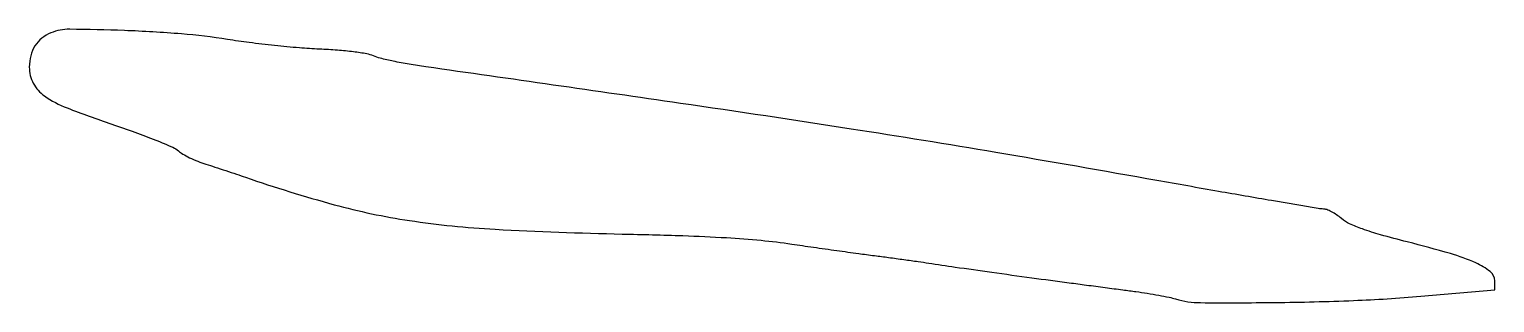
# Model space of a CAD drawing. Extents: x 0 to 407, y 1 to 77.
import ezdxf

# ---------------------------------------------------------------- set-up
doc = ezdxf.new("R2010")
doc.units = 0

msp = doc.modelspace()

# ---------------------------------------------------------------- linework, layer by layer
msp.add_lwpolyline([(6, 75.934972, 0.074261), (3.479489, 74.434777, 0.081051), (1.593742, 72.301647, 0.077787), (0.430196, 69.601782, 0.061619), (0.022236, 66.446167, 0.122958), (1.125811, 61.920951, 0.120921), (4.231206, 58.412731, 0.059341), (10.49752, 55.094337, 0.010772), (22.891184, 50.613373, -0.006214), (29.323139, 48.353958, -0.008354), (35.086922, 46.138592, -0.006053), (39.836861, 44.154021, -0.084015), (41.391184, 43.145631, 0.055563), (42.569396, 42.282726, 0.017672), (44.49616, 41.265432, 0.017397), (46.739673, 40.275222, 0.018539), (49, 39.466019, -0.002114), (51.503628, 38.66144, -0.001232), (54.5, 37.676337, -0.001232), (57.496093, 36.674938, -0.002085), (60, 35.819537, 0.016679), (84.612611, 28.205688, 0.029235), (105.468021, 23.799718, 0.024117), (129.254291, 21.376528, 0.00788), (164.5, 20.052839, -0.002599), (181.320479, 19.598964, -0.006748), (193.429292, 19.045553, -0.009116), (202.986275, 18.30437, -0.012709), (211.5, 17.268737, 0.001052), (217.519197, 16.393715, 0.000833), (224.03125, 15.472104, 0.000842), (230.077116, 14.637111, 0.002099), (234.5, 14.052752, -0.001459), (238.38497, 13.544518, -0.001126), (242.61875, 12.968378, -0.001138), (246.571608, 12.412228, -0.002725), (249.5, 11.977119, 0.00249), (256.800995, 10.888803, 0.000948), (266.990369, 9.44147, 0.000937), (278.086265, 7.908021, 0.001135), (288.5, 6.512813, -0.000112), (293.260351, 5.884952, -0.000085), (298.471875, 5.195497, -0.000086), (303.355389, 4.547735, -0.000202), (307, 4.062164, -0.006616), (310.128113, 3.601911, -0.006123), (313.325, 3.047996, -0.006121), (316.158602, 2.485237, -0.020313), (318, 2.017181, 0.070837), (324.875336, 0.991456, 0.004393), (345.53839, 1.035381, 0.007208), (367.374799, 1.588548, 0.011514), (386, 2.759175), (406.5, 4.52232), (406.5, 7.01116, 0.228893), (405.249784, 9.599084, 0.062469), (401.263767, 12.020795, 0.034553), (394.207538, 14.613314, 0.008468), (382.264147, 17.868461, -0.005869), (374.838901, 19.850802, -0.017158), (369.786638, 21.452143, -0.024453), (366.265816, 22.899996, -0.065208), (363.982892, 24.360942, 0.026562), (362.644257, 25.370983, 0.0272), (361.216346, 26.224777, 0.028233), (359.901415, 26.824748, 0.093171), (358.969088, 27, -0.042282), (357.521227, 27.122657, -0.000264), (344.631236, 29.329422, -0.001078), (329.910365, 31.890328, -0.000687), (312.795814, 34.929948, 0.002381), (268.126659, 42.707415, 0.0033), (228.006516, 49.224077, 0.002538), (180.636665, 56.351646, 0.000807), (110, 66.497319, -0.007449), (105.377164, 67.224104, -0.00861), (100.996875, 68.057695, -0.007835), (97.317975, 68.884017, -0.049097), (95.5, 69.516337, 0.064763), (93.60205, 70.110721, 0.012033), (89.980354, 70.658406, 0.012121), (85.512942, 71.114677, 0.008679), (80.5, 71.416727, -0.010163), (74.935437, 71.768591, -0.005396), (68.059375, 72.418704, -0.005368), (61.041797, 73.234963, -0.008297), (55, 74.105653, 0.019861), (42.217631, 75.646961, 0.010742), (26.396514, 76.578312, 0.006837), (11.22897, 76.936976, 0.099981)], format="xyb", close=True)

doc.saveas('drawing.dxf')
